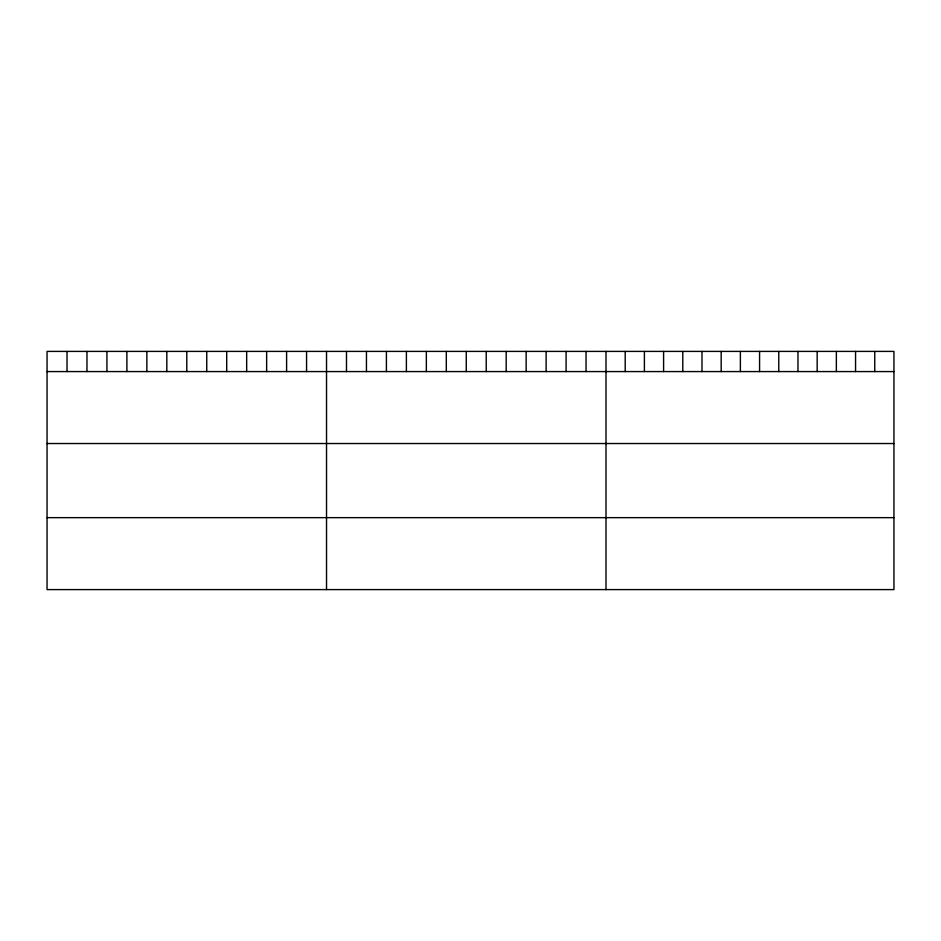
<?xml version="1.0" encoding="UTF-8"?>
<svg xmlns="http://www.w3.org/2000/svg" width="941" height="941" viewBox="0 0 941 941"><rect width="100%" height="100%" fill="white"/><g stroke="black" fill="none" stroke-linecap="round" stroke-linejoin="round"><path stroke-width="1.41" d="M893.95 371.577L893.95 589.595L47.05 589.595L47.05 351.405L893.95 351.405L893.95 371.577L47.05 371.577M47.05 443.529L893.95 443.529M47.05 517.656L893.95 517.656M874.754 351.405L874.754 371.577M855.557 351.405L855.557 371.577M836.361 351.405L836.361 371.577M817.164 351.405L817.164 371.577M797.968 351.405L797.968 371.577M778.772 351.405L778.772 371.577M759.575 351.405L759.575 371.577M740.379 351.405L740.379 371.577M721.182 351.405L721.182 371.577M701.986 351.405L701.986 371.577M682.79 351.405L682.79 371.577M663.593 351.405L663.593 371.577M644.397 351.405L644.397 371.577M625.2 351.405L625.2 371.577M606.004 351.405L606.004 589.595M586.043 351.405L586.043 371.577M566.082 351.405L566.082 371.577M546.121 351.405L546.121 371.577M526.148 351.405L526.148 371.577M506.187 351.405L506.187 371.577M486.226 351.405L486.226 371.577M466.265 351.405L466.265 371.577M446.305 351.405L446.305 371.577M426.344 351.405L426.344 371.577M406.383 351.405L406.383 371.577M386.41 351.405L386.41 371.577M366.449 351.405L366.449 371.577M346.488 351.405L346.488 371.577M326.527 351.405L326.527 589.595M306.566 351.405L306.566 371.577M286.605 351.405L286.605 371.577M266.644 351.405L266.644 371.577M246.671 351.405L246.671 371.577M226.71 351.405L226.71 371.577M206.749 351.405L206.749 371.577M186.789 351.405L186.789 371.577M166.828 351.405L166.828 371.577M146.867 351.405L146.867 371.577M126.906 351.405L126.906 371.577M106.933 351.405L106.933 371.577M86.972 351.405L86.972 371.577M67.011 351.405L67.011 371.577"/></g></svg>
